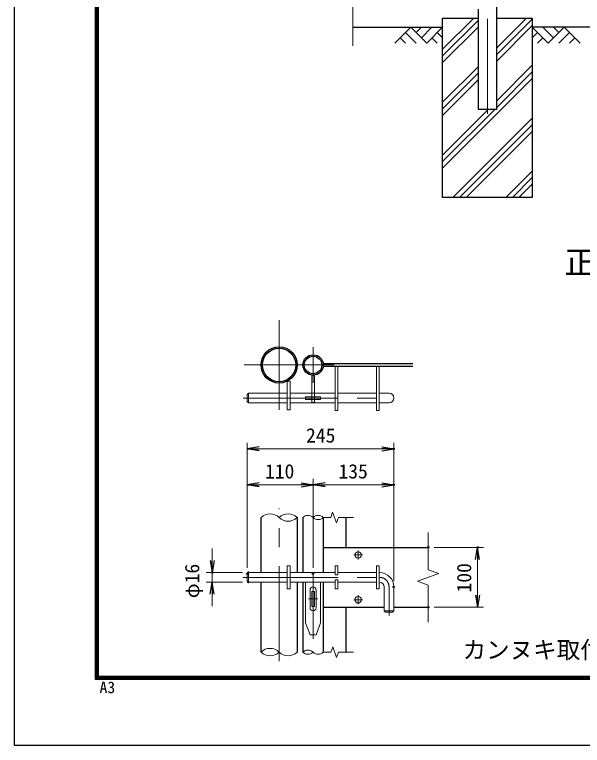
# Model space of a CAD drawing. Units: millimetres, scale not verified, with parts at other scales. Extents: x -4200 to 4200, y -2970 to 2970.
# Drawn here: x -4200 to -2302, y -2970 to -527 of the extents above; entities that cross this region are included whole.
import ezdxf
from ezdxf.enums import TextEntityAlignment as Align

# ---------------------------------------------------------------- set-up
doc = ezdxf.new("R2010")
doc.units = ezdxf.units.MM
doc.header["$LTSCALE"] = 10
doc.header["$PDMODE"] = 32
doc.header["$PDSIZE"] = 5
doc.linetypes.add('DASHED', pattern=[7.5, 6, -1.5])
doc.linetypes.add('USER1', pattern=[50.8, 31.75, -6.35, 6.35, -6.35])
for name, color, linetype, lineweight in [('0-0_D-STR1', 1, 'Continuous', 25), ('0-1_D-DCR-HCH', 7, 'Continuous', 13), ('0-2_D-STR3', 3, 'Continuous', 13), ('0-3_D-BMK', 2, 'USER1', 13), ('0-4_D-STR4', 7, 'Continuous', 25), ('0-5_D-BGD', 7, 'Continuous', 25), ('0-7_D-STR-DIM', 7, 'Continuous', 13), ('0-A_D-TTL-TXT', 7, 'Continuous', 25), ('0-C_D-TTL', 7, 'Continuous', 25)]:
    doc.layers.add(name, color=color, linetype=linetype, lineweight=lineweight)
doc.layers.add('0-8_0', color=7, linetype='Continuous')
doc.layers.add('0-9_Defpoints', color=8, linetype='Continuous')
doc.styles.add('ＭＳ ゴシック', font='')
doc.styles.get('ＭＳ ゴシック').set_extended_font_data('MS Gothic')

# ---------------------------------------------------------------- blocks, each defined once
blk = doc.blocks.new('_Open')
at = {"layer": '0-8_0'}
blk.add_line((-10, 1.667), (0, 0), dxfattribs=at)
blk.add_lwpolyline([(-10, -1.667), (0, 0), (-10, 0)], dxfattribs=at)

msp = doc.modelspace()

# ---------------------------------------------------------------- linework, layer by layer
at = {"layer": '0-0_D-STR1'}
for p, q in [((-3168.52, -1693.69), (-2868.22, -1693.69)), ((-3168.52, -1702.69), (-2868.22, -1702.69)), ((-3376.22, -2392.19), (-3376.22, -2208.19)), ((-3255.22, -2208.19), (-3255.22, -2392.19)), ((-3236.22, -2208.19), (-3236.22, -2392.19)), ((-3168.22, -2208.19), (-3168.22, -2392.19)), ((-3092.22, -2208.19), (-3092.22, -2308.19)), ((-3168.22, -2308.19), (-2817.22, -2308.19)), ((-3376.22, -2658.19), (-3376.22, -2424.19)), ((-3255.22, -2424.19), (-3255.22, -2658.19)), ((-3236.22, -2424.19), (-3236.22, -2658.19)), ((-3168.22, -2424.19), (-3168.22, -2658.19)), ((-3168.22, -2508.19), (-2964.22, -2508.19)), ((-3092.22, -2508.19), (-3092.22, -2658.19)), ((-2932.22, -2508.19), (-2817.22, -2508.19))]:
    msp.add_line(p, q, dxfattribs=at)
msp.add_lwpolyline([(-2588.8, 368.37), (-2588.8, -843.63), (-2649.3, -843.63), (-2649.3, -508.63)], dxfattribs=at)
for centre, radius in [((-3315.72, -1698.19), 60.5), ((-3315.72, -1698.19), 55.9), ((-3202.22, -1698.19), 34), ((-3202.22, -1698.19), 29.4)]:
    msp.add_circle(centre, radius, dxfattribs=at)
at = {"layer": '0-1_D-DCR-HCH'}
for p, q in [((-2769.05, -642.76), (-2664.92, -538.63)), ((-2769.05, -664.86), (-2649.3, -545.11)), ((-2588.8, -639.29), (-2488.14, -538.63)), ((-2588.8, -661.39), (-2469.05, -541.64)), ((-2875.47, -568.63), (-2928.68, -621.84)), ((-2875.47, -568.63), (-2822.26, -621.84)), ((-2857.83, -586.46), (-2840, -568.63)), ((-2840, -604.11), (-2804.52, -568.63)), ((-2822.26, -621.84), (-2769.05, -568.63)), ((-2769.05, -686.96), (-2649.3, -567.21)), ((-2588.8, -683.48), (-2469.05, -563.73)), ((-2415.83, -621.84), (-2469.05, -568.63)), ((-2398.1, -604.11), (-2433.57, -568.63)), ((-2362.62, -568.63), (-2415.83, -621.84)), ((-2380.36, -586.37), (-2398.1, -568.63)), ((-2362.62, -568.63), (-2309.41, -621.84)), ((-2910.94, -604.11), (-2893.13, -621.84)), ((-2893.21, -586.37), (-2857.57, -621.84)), ((-2804.52, -604.11), (-2786.7, -621.84)), ((-2786.78, -586.37), (-2769.05, -604.03)), ((-2451.31, -586.37), (-2469.05, -604.03)), ((-2433.57, -604.11), (-2451.39, -621.84)), ((-2344.88, -586.37), (-2380.52, -621.84)), ((-2327.15, -604.11), (-2344.97, -621.84)), ((-2769.05, -819.54), (-2649.3, -699.79)), ((-2588.8, -816.07), (-2469.05, -696.32)), ((-2769.05, -841.64), (-2649.3, -721.89)), ((-2588.8, -838.16), (-2469.05, -718.41)), ((-2769.05, -1040.51), (-2469.05, -740.51)), ((-2769.05, -863.73), (-2649.3, -743.98)), ((-2769.05, -1018.41), (-2594.27, -843.63)), ((-2769.05, -996.32), (-2616.36, -843.63)), ((-2734.59, -1138.63), (-2469.05, -873.09)), ((-2712.49, -1138.63), (-2469.05, -895.19)), ((-2690.39, -1138.63), (-2469.05, -917.29)), ((-2557.81, -1138.63), (-2469.05, -1049.87)), ((-2535.71, -1138.63), (-2469.05, -1071.97)), ((-2513.62, -1138.63), (-2469.05, -1094.06))]:
    msp.add_line(p, q, dxfattribs=at)
at = {"layer": '0-2_D-STR3'}
for p, q in [((-3128.22, -1702.69), (-3128.22, -1850.69)), ((-3119.22, -1702.69), (-3119.22, -1850.69)), ((-2990.22, -1702.69), (-2990.22, -1850.69)), ((-2981.22, -1702.69), (-2981.22, -1850.69)), ((-3206.72, -1732.19), (-3206.72, -1792.69)), ((-3197.72, -1732.19), (-3206.72, -1732.19)), ((-3197.72, -1732.19), (-3197.72, -1792.69)), ((-3288.22, -1752.08), (-3288.22, -1848.08)), ((-3288.22, -1752.08), (-3279.22, -1752.08)), ((-3279.22, -1848.08), (-3279.22, -1752.08)), ((-3422.22, -1796.69), (-3422.22, -1820.69)), ((-3418.22, -1792.69), (-3288.22, -1792.69)), ((-3279.22, -1792.69), (-3128.22, -1792.69)), ((-3119.22, -1792.69), (-2990.22, -1792.69)), ((-2981.22, -1792.69), (-2948.22, -1792.69)), ((-3418.22, -1824.69), (-3422.22, -1820.69)), ((-3418.22, -1824.69), (-3288.22, -1824.69)), ((-3279.22, -1824.69), (-3128.22, -1824.69)), ((-3119.22, -1824.69), (-2990.22, -1824.69)), ((-2981.22, -1824.69), (-2948.22, -1824.69)), ((-3288.22, -1848.08), (-3279.22, -1848.08)), ((-3128.22, -1850.69), (-3119.22, -1850.69)), ((-2990.22, -1850.69), (-2981.22, -1850.69)), ((-3418.22, -2392.19), (-3288.22, -2392.19)), ((-3288.22, -2446.19), (-3288.22, -2370.19)), ((-3288.22, -2370.19), (-3279.22, -2370.19)), ((-3279.22, -2446.19), (-3279.22, -2370.19)), ((-3279.22, -2392.19), (-3128.22, -2392.19)), ((-3128.22, -2400.19), (-3128.22, -2370.19)), ((-3128.22, -2370.19), (-3119.22, -2370.19)), ((-3119.22, -2400.19), (-3119.22, -2370.19)), ((-3119.22, -2392.19), (-2990.22, -2392.19)), ((-2990.22, -2446.19), (-2990.22, -2370.19)), ((-2990.22, -2370.19), (-2981.22, -2370.19)), ((-2981.22, -2446.19), (-2981.22, -2370.19)), ((-2981.22, -2392.19), (-2980.22, -2392.19)), ((-3422.22, -2396.19), (-3422.22, -2420.19)), ((-3128.22, -2400.19), (-3119.22, -2400.19)), ((-3128.22, -2446.19), (-3128.22, -2416.19)), ((-3128.22, -2416.19), (-3119.22, -2416.19)), ((-3119.22, -2446.19), (-3119.22, -2416.19)), ((-3418.22, -2424.19), (-3422.22, -2420.19)), ((-3418.22, -2424.19), (-3288.22, -2424.19)), ((-3279.22, -2424.19), (-3128.22, -2424.19)), ((-3227.22, -2424.19), (-3227.22, -2560.19)), ((-3177.22, -2424.19), (-3177.22, -2560.19)), ((-3119.22, -2424.19), (-2990.22, -2424.19)), ((-2981.22, -2424.19), (-2980.22, -2424.19)), ((-2964.22, -2440.19), (-2964.22, -2520.19)), ((-2932.22, -2440.19), (-2932.22, -2520.19)), ((-3288.22, -2446.19), (-3279.22, -2446.19)), ((-3212.22, -2450.19), (-3212.22, -2510.19)), ((-3206.72, -2455.19), (-3206.72, -2505.19)), ((-3206.72, -2455.19), (-3197.72, -2455.19)), ((-3197.72, -2455.19), (-3197.72, -2505.19)), ((-3192.22, -2450.19), (-3192.22, -2510.19)), ((-3128.22, -2446.19), (-3119.22, -2446.19)), ((-2990.22, -2446.19), (-2981.22, -2446.19)), ((-3206.72, -2505.19), (-3197.72, -2505.19)), ((-2964.22, -2520.19), (-2960.22, -2524.19)), ((-2964.22, -2520.19), (-2932.22, -2520.19)), ((-2960.22, -2524.19), (-2936.22, -2524.19)), ((-2936.22, -2524.19), (-2932.22, -2520.19)), ((-3212.22, -2600.19), (-3227.22, -2560.19)), ((-3192.22, -2600.19), (-3177.22, -2560.19)), ((-3212.22, -2600.19), (-3192.22, -2600.19))]:
    msp.add_line(p, q, dxfattribs=at)
at = {"layer": '0-2_D-STR3', "color": 4, "linetype": 'DASHED', "lineweight": 9}
for p, q in [((-3227.22, -1804.19), (-3177.22, -1804.19)), ((-3227.22, -1804.19), (-3227.22, -1813.19)), ((-3206.72, -1792.69), (-3206.72, -1824.19)), ((-3197.72, -1792.69), (-3197.72, -1824.19)), ((-3177.22, -1804.19), (-3177.22, -1813.19)), ((-3227.22, -1813.19), (-3177.22, -1813.19)), ((-3197.72, -1824.19), (-3206.72, -1824.19))]:
    msp.add_line(p, q, dxfattribs=at)
at = {"layer": '0-2_D-STR3'}
for points in [[(-3422.22, -1796.69), (-3418.22, -1792.69), (-3418.22, -1824.69)], [(-3422.22, -2396.19), (-3418.22, -2392.19), (-3418.22, -2424.19)]]:
    msp.add_lwpolyline(points, dxfattribs=at)
for centre in [(-3051.22, -2333.19), (-3051.22, -2483.19)]:
    msp.add_circle(centre, 10.5, dxfattribs=at)
for centre, radius, start, end in [((-2948.22, -1808.69), 16, 270, 90), ((-2980.22, -2440.19), 48, 0, 90), ((-3202.22, -2450.19), 10, 0, 180), ((-2980.22, -2440.19), 16, 0, 90), ((-3202.22, -2510.19), 10, 180, 0)]:
    msp.add_arc(centre, radius, start, end, dxfattribs=at)
at = {"layer": '0-3_D-BMK'}
for p, q in [((-2619.05, -858.63), (-2619.05, 1301.37)), ((-3315.72, -1548.19), (-3315.72, -1848.19)), ((-3202.22, -1758.19), (-3202.22, -1638.19)), ((-3432.76, -1698.19), (-3131.76, -1698.19)), ((-3435.96, -1808.69), (-2980.22, -1808.69)), ((-3315.72, -2688.19), (-3315.72, -2178.19)), ((-3051.22, -2318.31), (-3051.22, -2348.07)), ((-3036.34, -2333.19), (-3066.1, -2333.19)), ((-3435.96, -2408.19), (-2980.22, -2408.19)), ((-3202.22, -2396.19), (-3202.22, -2614.2)), ((-2948.22, -2440.19), (-2948.22, -2535.83)), ((-3217.77, -2480.19), (-3186.68, -2480.19)), ((-3036.34, -2483.19), (-3066.1, -2483.19)), ((-3051.22, -2468.31), (-3051.22, -2498.07))]:
    msp.add_line(p, q, dxfattribs=at)
msp.add_arc((-2980.22, -2440.19), 32, 0, 90, dxfattribs=at)
at = {"layer": '0-4_D-STR4'}
msp.add_line((-2769.05, -538.63), (-2649.3, -538.63), dxfattribs=at)
msp.add_lwpolyline([(-2588.8, -538.63), (-2469.05, -538.63), (-2469.05, -1138.63), (-2769.05, -1138.63), (-2769.05, -538.63)], dxfattribs=at)
at = {"layer": '0-5_D-BGD'}
for p, q in [((-3069.05, -568.63), (-2769.05, -568.63)), ((-1734.05, -568.63), (-2469.05, -568.63))]:
    msp.add_line(p, q, dxfattribs=at)
at = {"layer": '0-7_D-STR-DIM'}
for p, q in [((-3069.05, -631.63), (-3069.05, 360.72)), ((-3422.22, -2376.19), (-3422.22, -1958.93)), ((-2932.22, -2420.19), (-2932.22, -1958.93)), ((-3382.22, -1978.93), (-2972.22, -1978.93)), ((-3422.22, -2376.19), (-3422.22, -2078.93)), ((-3382.22, -2098.93), (-3242.22, -2098.93)), ((-3202.22, -2376.19), (-3202.22, -2078.93)), ((-3202.22, -2376.19), (-3202.22, -2078.93)), ((-3162.22, -2098.93), (-2972.22, -2098.93)), ((-2932.22, -2420.19), (-2932.22, -2078.93)), ((-3136.63, -2190.57), (-3143.05, -2208.19)), ((-3123.81, -2225.81), (-3136.63, -2190.57)), ((-3168.22, -2208.19), (-3143.05, -2208.19)), ((-3117.4, -2208.19), (-3123.81, -2225.81)), ((-3117.4, -2208.19), (-3067.22, -2208.19)), ((-2817.22, -2258.19), (-2817.22, -2382.54)), ((-3539.32, -2352.19), (-3539.32, -2312.19)), ((-2797.22, -2308.19), (-2632.13, -2308.19)), ((-2652.13, -2468.19), (-2652.13, -2348.19)), ((-3438.22, -2392.19), (-3559.32, -2392.19)), ((-3539.32, -2424.19), (-3539.32, -2392.19)), ((-2781.98, -2395.37), (-2817.22, -2382.54)), ((-2852.46, -2421.02), (-2781.98, -2395.37)), ((-3438.22, -2424.19), (-3559.32, -2424.19)), ((-2817.22, -2433.85), (-2852.46, -2421.02)), ((-2817.22, -2433.85), (-2817.22, -2558.19)), ((-3539.32, -2464.19), (-3539.32, -2504.19)), ((-2797.22, -2508.19), (-2632.13, -2508.19)), ((-3168.13, -2658.19), (-3142.96, -2658.19)), ((-3136.55, -2640.57), (-3142.96, -2658.19)), ((-3123.72, -2675.81), (-3136.55, -2640.57)), ((-3117.31, -2658.19), (-3123.72, -2675.81)), ((-3117.31, -2658.19), (-3067.13, -2658.19))]:
    msp.add_line(p, q, dxfattribs=at)
for centre, radius, start, end in [((-3345.97, -2238.64), 42.92, 45.18146, 134.81854), ((-3285.47, -2238.64), 42.92, 45.18146, 134.81854), ((-3285.47, -2177.75), 42.92, 225.18146, 314.81854), ((-3219.22, -2225.3), 24.12, 45.18146, 134.81854), ((-3185.22, -2225.3), 24.12, 45.18146, 134.81854), ((-3185.22, -2191.09), 24.12, 225.18146, 314.81854), ((-3345.97, -2688.64), 42.92, 45.18146, 134.81854), ((-3345.97, -2627.75), 42.92, 225.18146, 314.81854), ((-3285.47, -2627.75), 42.92, 225.18146, 314.81854), ((-3219.22, -2675.3), 24.12, 45.18146, 134.81854), ((-3219.22, -2641.09), 24.12, 225.18146, 314.81854), ((-3185.22, -2641.09), 24.12, 225.18146, 314.81854)]:
    msp.add_arc(centre, radius, start, end, dxfattribs=at)
at = {"layer": '0-9_Defpoints'}
for p in [(-2932.22, -1978.93), (-3202.22, -2098.93), (-2932.22, -2098.93), (-2817.22, -2308.19), (-2652.13, -2308.19), (-3539.32, -2392.19), (-3422.22, -2396.19), (-3418.22, -2392.19), (-3202.22, -2396.19), (-3418.22, -2424.19), (-2932.22, -2440.19), (-2817.22, -2508.19)]:
    msp.add_point(p, dxfattribs=at)
at = {"layer": '0-C_D-TTL', "color": 2}
msp.add_lwpolyline([(-4200, 2970), (4200, 2970), (4200, -2970), (-4200, -2970)], close=True, dxfattribs=at)
at = {"layer": '0-C_D-TTL'}
for points in [[(-3930, 2750), (3930, 2750), (3930, -2750), (-3930, -2750)], [(-3927.5, 2747.5), (3927.5, 2747.5), (3927.5, -2747.5), (-3927.5, -2747.5)], [(-3925, 2745), (3925, 2745), (3925, -2745), (-3925, -2745)], [(-3922.5, 2742.5), (3922.5, 2742.5), (3922.5, -2742.5), (-3922.5, -2742.5)], [(-3920, 2740), (3920, 2740), (3920, -2740), (-3920, -2740)]]:
    msp.add_lwpolyline(points, close=True, dxfattribs=at)

# ---------------------------------------------------------------- block references
at = {"layer": '0-7_D-STR-DIM', "xscale": 4, "yscale": 4}
for p, rotation in [((-3422.22, -1978.93), 180), ((-3422.22, -2098.93), 180), ((-3202.22, -2098.93), 180), ((-2652.13, -2308.19), 90), ((-3539.32, -2392.19), 270), ((-3539.32, -2424.19), 90), ((-2652.13, -2508.19), 270)]:
    msp.add_blockref('_Open', p, dxfattribs=dict(at, rotation=rotation))
for p in [(-2932.22, -1978.93), (-3202.22, -2098.93), (-2932.22, -2098.93)]:
    msp.add_blockref('_Open', p, dxfattribs=at)

# ---------------------------------------------------------------- texts
at = {"layer": '0-7_D-STR-DIM', "style": 'ＭＳ ゴシック'}
for s, p in [('245', (-3225.57, -1972.18)), ('110', (-3362.87, -2092.18)), ('135', (-3117.22, -2092.18))]:
    msp.add_text(s, height=48.09, dxfattribs=at).set_placement(p, align=Align.BOTTOM_LEFT)
for s, p in [('φ16', (-3568.27, -2477.99)), ('100', (-2658.88, -2458.84))]:
    msp.add_text(s, height=48.09, rotation=90, dxfattribs=at).set_placement(p, align=Align.BOTTOM_LEFT)
at = {"layer": '0-A_D-TTL-TXT', "style": 'ＭＳ ゴシック'}
for s, height, p in [('正\u3000面\u3000図', 76.98, (-2361.45, -1416.31)), ('カンヌキ取付詳細図', 57.7, (-2702.41, -2696.76))]:
    msp.add_text(s, height=height, dxfattribs=at).set_placement(p, align=Align.BOTTOM_LEFT)
at = {"layer": '0-C_D-TTL', "style": 'ＭＳ ゴシック'}
msp.add_text('A3', height=38.49, dxfattribs=at).set_placement((-3916.09, -2806.81), align=Align.BOTTOM_LEFT)

doc.saveas('drawing.dxf')
